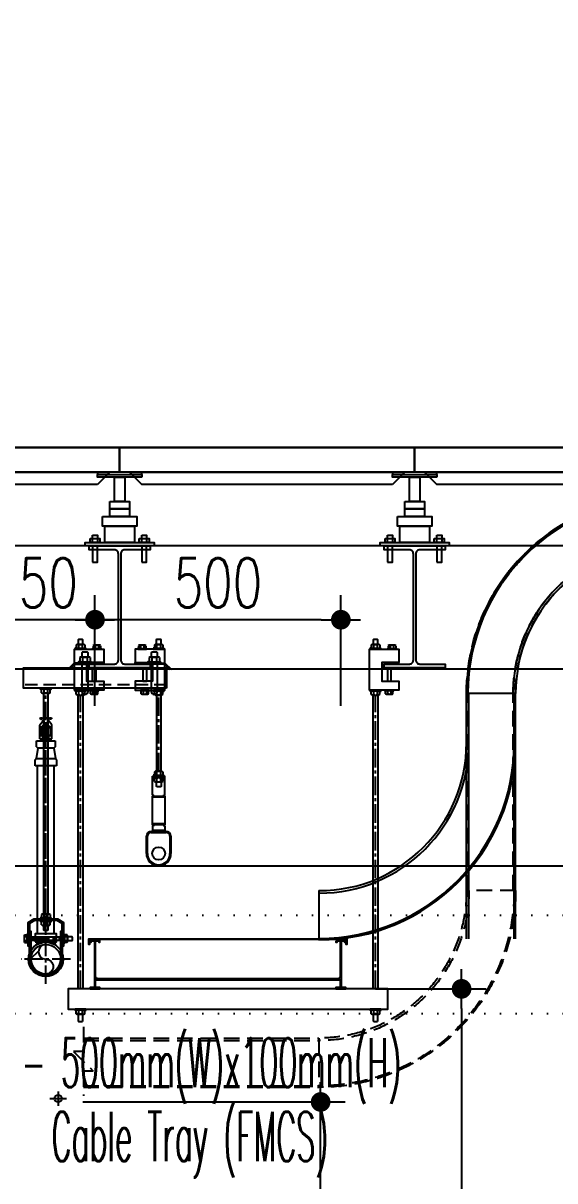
# Model space of a CAD drawing. Header units: millimetres. Extents: x -192235 to 515711, y 45168 to 947868.
# Drawn here: x 182604 to 183685, y 465210 to 467562 of the extents above; entities that cross this region are included whole.
import ezdxf
from ezdxf.enums import TextEntityAlignment as Align

# ---------------------------------------------------------------- set-up
doc = ezdxf.new("R2010")
doc.units = ezdxf.units.MM
doc.header["$LTSCALE"] = 1000
doc.header["$PDMODE"] = 1
for name, pattern in [('CENTER2', [1.125, 0.75, -0.125, 0.125, -0.125]), ('DOT2', [3.175, 0, -3.175]), ('HIDDEN', [0.375, 0.25, -0.125]), ('HIDDEN2', [4.7625, 3.175, -1.5875]), ('TPH12-SEC-@20-1$0$CENTERK5', [6.916, 6.667, -0.083, 0.083, -0.083])]:
    doc.linetypes.add(name, pattern=pattern)
for name, color, linetype in [('0-LEVEL LINE', 4, 'DOT2'), ('0-tool', 1, 'Continuous'), ('FS-EQ', 10, 'Continuous'), ('FS-LINE', 10, 'Continuous'), ('FS-Support-1', 2, 'Continuous'), ('HI-FOG', 7, 'Continuous'), ('Hook-up', 130, 'HIDDEN2'), ('LED-Light-L25', 7, 'Continuous'), ('LIGHTING', 2, 'Continuous'), ('LIGHTING-W', 7, 'Continuous'), ('M-DIM', 1, 'Continuous'), ('M-PIPE-E11-HV&LV&ELV', 22, 'Continuous'), ('M-TXT', 3, 'Continuous'), ('SM-SEC-Cm$0$SUPPORT', 2, 'Continuous'), ('SUPPORT', 2, 'Continuous'), ('TPH12-SEC-@20-1$0$H-SIN', 252, 'TPH12-SEC-@20-1$0$CENTERK5'), ('TPH12-SEC-@20-1$0$KABE1', 252, 'Continuous'), ('TPH12-SEC-@20-1$0$SIAGE1', 252, 'Continuous'), ('TPH12-SEC-@20-1$0$STEEL-NEDA', 252, 'Continuous'), ('TPH12-SEC-@20-1$0$STEEL3', 252, 'Continuous'), ('WY-J-D', 2, 'Continuous'), ('WY-J-U', 2, 'Continuous'), ('YCD-Xfa-Sec-24$0$Raised Floor', 1, 'Continuous')]:
    doc.layers.add(name, color=color, linetype=linetype)
doc.styles.add('aa-txt', font='simplex.shx', dxfattribs={"width": 0.7, "bigfont": 'chineset.shx'})
doc.styles.add('ROMAND', font='romand', dxfattribs={"height": 5})
doc.dimstyles.new('50-DIM', dxfattribs={"dimscale": 50, "dimtxt": 2, "dimasz": 0.8, "dimexe": 1, "dimexo": 1, "dimgap": 0.5, "dimtad": 1, "dimdec": 0, "dimdsep": 46, "dimtxsty": 'aa-txt', "dimblk": 'DOT', "dimcen": 5, "dimclrd": 256, "dimclre": 256, "dimclrt": 256, "dimadec": 0, "dimazin": 0, "dimtfac": 1, "dimtdec": 0, "dimtix": 1, "dimtmove": 2, "dimatfit": 3, "dimldrblk": 'DOT', "dimfxl": 1, "dimtolj": 1, "dimtzin": 0, "dimarcsym": 0})

# ---------------------------------------------------------------- blocks, each defined once
blk = doc.blocks.new('TPH12-SEC-@20-1')
at = {"layer": 'TPH12-SEC-@20-1$0$H-SIN'}
blk.add_line((83854.8, 466700), (201769.6, 466700), dxfattribs=at)
at = {"layer": 'TPH12-SEC-@20-1$0$KABE1'}
for points in [[(182200, 466700), (187000, 466700)], [(187000, 466500), (182200, 466500)]]:
    blk.add_lwpolyline(points, dxfattribs=at)
at = {"layer": 'TPH12-SEC-@20-1$0$SIAGE1'}
blk.add_line((187000, 466700), (182200, 466700), dxfattribs=at)
at = {"layer": 'TPH12-SEC-@20-1$0$STEEL-NEDA'}
for points in [[(182738, 466500), (182862, 466500), (182862, 466492), (182810.5, 466492, 0.414214), (182802.5, 466484), (182802.5, 466268, 0.414214), (182810.5, 466260), (182862, 466260), (182862, 466252), (182738, 466252), (182738, 466260), (182789.5, 466260, 0.414214), (182797.5, 466268), (182797.5, 466484, 0.414214), (182789.5, 466492), (182738, 466492)], [(183338, 466500), (183462, 466500), (183462, 466492), (183410.5, 466492, 0.414214), (183402.5, 466484), (183402.5, 466268, 0.414214), (183410.5, 466260), (183462, 466260), (183462, 466252), (183338, 466252), (183338, 466260), (183389.5, 466260, 0.414214), (183397.5, 466268), (183397.5, 466484, 0.414214), (183389.5, 466492), (183338, 466492)]]:
    blk.add_lwpolyline(points, format="xyb", close=True, dxfattribs=at)
at = {"layer": 'TPH12-SEC-@20-1$0$STEEL3'}
for p, q in [((175000, 466250), (189500, 466250)), ((175000, 465850), (189300, 465850))]:
    blk.add_line(p, q, dxfattribs=at)
blk = doc.blocks.new('Nut-M10')
for p, q in [((-10.9, 1.5), (-10.9, 0.5)), ((-8.7, 2.8), (-10.6, 2)), ((-10.4, 2), (10.4, 2)), ((-10.4, 0), (10.4, 0)), ((-8.7, 9.2), (-8.7, 2.8)), ((6.5, 10), (-6.5, 10)), ((-4.3, 9.2), (-4.3, 2.8)), ((4.3, 2.8), (4.3, 9.2)), ((8.7, 9.2), (8.7, 2.8)), ((8.7, 2.8), (10.6, 2)), ((10.9, 1.5), (10.9, 0.5))]:
    blk.add_line(p, q)
for centre, radius, start, end in [((-10.4, 1.5), 0.5, 90, 180), ((-10.4, 0.5), 0.5, 180, 270), ((-6.5, 6.7), 3.33, 49.441, 130.559), ((-6.5, 5.3), 3.33, 229.441, 310.559), ((0, -2.1), 12.1, 69.065, 110.935), ((0, 14.1), 12.1, 249.065, 290.935), ((6.5, 6.7), 3.33, 49.441, 130.559), ((6.5, 5.3), 3.33, 229.441, 310.559), ((10.4, 1.5), 0.5, 0, 90), ((10.4, 0.5), 0.5, 270, 0)]:
    blk.add_arc(centre, radius, start, end)
blk = doc.blocks.new('Nut-M8')
for p, q in [((-8.9, 1.2), (-8.9, 0.4)), ((-7.5, 2.2), (-8.7, 1.5)), ((-8.5, 1.6), (8.6, 1.6)), ((-8.5, 0), (8.6, 0)), ((-7.5, 7.3), (-7.5, 2.2)), ((5.6, 8), (-5.6, 8)), ((-3.8, 7.3), (-3.8, 2.2)), ((3.8, 2.2), (3.8, 7.3)), ((7.5, 7.3), (7.5, 2.2)), ((7.5, 2.2), (8.7, 1.5)), ((9, 1.2), (9, 0.4))]:
    blk.add_line(p, q)
for centre, radius, start, end in [((-8.5, 1.2), 0.4, 90, 180), ((-8.5, 0.4), 0.4, 180, 270), ((-5.6, 5), 3.03, 51.7868, 128.2132), ((-5.6, 4.6), 3.03, 231.7868, 308.2132), ((0, -3.2), 11.2, 70.3471, 109.6529), ((0, 12.8), 11.2, 250.3471, 289.6529), ((5.6, 5), 3.03, 51.7868, 128.2132), ((5.6, 4.6), 3.03, 231.7868, 308.2132), ((8.6, 1.2), 0.4, 0, 90), ((8.6, 0.4), 0.4, 270, 0)]:
    blk.add_arc(centre, radius, start, end)
blk = doc.blocks.new('HG-S-l')
blk.add_lwpolyline([(-1.63, 5), (-1.73, 4.9), (-1.73, 4), (-0.77, 4), (-0.77, 4.9), (-0.87, 5)], close=True)
blk.add_lwpolyline([(0.5, 0.3), (0, 0.3), (0, -3.5), (3.5, -3.5), (3.5, -5.3), (-2.5, -5.3), (-2.5, 3), (3.5, 3), (3.5, 0.3), (0.5, 0.3), (0.5, 0), (3.5, 0), (3.5, 0.3)])
at = {"xscale": 0.1, "yscale": 0.1, "zscale": 0.1}
for name, p in [('Nut-M10', (-1.25, 3)), ('Nut-M8', (2.1, 3))]:
    blk.add_blockref(name, p, dxfattribs=at)
at = {"xscale": 0.1, "yscale": 0.1, "zscale": 0.1, "rotation": 180}
for name, p in [('Nut-M10', (-1.25, -5.3)), ('Nut-M8', (1.55, -5.3))]:
    blk.add_blockref(name, p, dxfattribs=at)
blk = doc.blocks.new('SP-H-1')
at = {"layer": 'FS-EQ'}
for p, q in [((-1.21, 9.66), (-1.21, 9.57)), ((-1.21, 9.66), (-1.13, 9.66)), ((-1.21, 9.57), (-1.13, 9.57)), ((-1.13, 9.66), (-1.13, 9.57)), ((-1.13, 9.63), (-1.13, 9.57)), ((-0.99, 9.62), (-0.77, 9.61)), ((-0.99, 9.62), (-0.99, 9.53)), ((-0.99, 9.53), (-0.77, 9.52)), ((-0.83, 9.7), (0.83, 9.7)), ((-0.77, 9.61), (-0.77, 9.52)), ((-0.62, 9.61), (-0.35, 9.61)), ((-0.62, 9.61), (-0.62, 9.52)), ((-0.62, 9.52), (-0.35, 9.52)), ((-0.35, 9.61), (-0.35, 9.52)), ((-0.14, 9.6), (-0.13, 9.66)), ((-0.14, 9.61), (0.14, 9.61)), ((-0.14, 9.61), (-0.14, 9.52)), ((-0.14, 9.52), (0.14, 9.52)), ((0.14, 9.6), (0.13, 9.66)), ((0.14, 9.61), (0.14, 9.52)), ((0.35, 9.61), (0.35, 9.52)), ((0.62, 9.61), (0.35, 9.61)), ((0.62, 9.52), (0.35, 9.52)), ((0.62, 9.61), (0.62, 9.52)), ((0.99, 9.62), (0.77, 9.61)), ((0.77, 9.61), (0.77, 9.52)), ((0.99, 9.53), (0.77, 9.52)), ((0.99, 9.62), (0.99, 9.53)), ((1.13, 9.66), (1.13, 9.57)), ((1.22, 9.66), (1.13, 9.66)), ((1.13, 9.63), (1.13, 9.57)), ((1.22, 9.57), (1.13, 9.57)), ((1.22, 9.66), (1.22, 9.57)), ((1.22, 9.6), (1.22, 9.57)), ((-1.25, 5.5), (-1.25, 8.29)), ((-1.24, 8.35), (-0.45, 9.3)), ((-1.02, 6.2), (-1.24, 8.25)), ((-0.9, 8.07), (-0.9, 6.2)), ((-0.3, 8.55), (-0.79, 7.9)), ((-0.32, 8.6), (0.32, 8.6)), ((-0.3, 8.55), (0.3, 8.55)), ((-0.25, 8.16), (-0.25, 6.4)), ((0.25, 8.16), (0.25, 6.4)), ((0.3, 8.55), (0.79, 7.9)), ((1.24, 8.35), (0.45, 9.3)), ((0.9, 8.1), (0.9, 6.2)), ((1.03, 6.2), (1.24, 8.25)), ((1.25, 5.5), (1.25, 8.29)), ((-1.9, 5.1), (1.9, 5.1)), ((-1.25, 5.5), (1.25, 5.5)), ((-1.02, 6.2), (1.03, 6.2)), ((-0.6, 5.5), (-0.6, 6.4)), ((-0.6, 6.4), (0.6, 6.4)), ((0.6, 5.5), (0.6, 6.4))]:
    blk.add_line(p, q, dxfattribs=at)
for centre, radius, start, end in [((-0.93, 8.75), 0.955, 84.0829, 107.6622), ((-0.92, 9.1), 0.592, 87.634, 110.8646), ((-0.74, 9.01), 0.681, 107.7143, 125.0736), ((-0.75, 9.26), 0.433, 91.8537, 123.1257), ((-0.83, 9.35), 0.347, 78.6251, 99.8563), ((-0.49, 9.38), 0.315, 104.4487, 153.9759), ((-0.6, 9.46), 0.226, 88.1263, 139.7268), ((-0.46, 9.49), 0.204, 100.0382, 141.9173), ((-0.56, 8.91), 0.784, 84.9677, 92.2638), ((2.27, 9.44), 2.72, 178.7323, 199.1653), ((-0.26, 9.6), 0.0861, 105.0543, 169.5675), ((-0.09, 9.48), 0.262, 131.7568, 170.5499), ((-0.23, 9.53), 0.161, 53.7998, 110.9693), ((-0.21, 9.56), 0.123, 53.4161, 115.819), ((0.23, 9.53), 0.161, 69.0307, 126.2002), ((0.21, 9.56), 0.123, 64.181, 126.5839), ((0.09, 9.48), 0.262, 9.4501, 48.2432), ((0.26, 9.6), 0.0861, 10.4325, 74.9457), ((-2.27, 9.44), 2.72, 340.8347, 1.2677), ((0.56, 8.91), 0.784, 87.7362, 95.0323), ((0.46, 9.49), 0.204, 38.0827, 79.9618), ((0.49, 9.38), 0.315, 26.0241, 75.5513), ((0.6, 9.46), 0.226, 40.2732, 91.8737), ((0.83, 9.35), 0.347, 80.1437, 101.3749), ((0.75, 9.26), 0.433, 56.8743, 88.1463), ((0.93, 8.75), 0.955, 72.3378, 95.9171), ((0.92, 9.1), 0.592, 69.1354, 92.366), ((0.74, 9.01), 0.681, 54.9264, 72.2857), ((-1.11, 8.29), 0.139, 157.0298, 197.1193), ((-0.51, 7.64), 0.388, 136.5249, 182.9908), ((0, 8.12), 0.254, 10.4828, 169.5172), ((-0.03, 8.43), 0.184, 139.0501, 221.9684), ((0.03, 8.43), 0.184, 318.6569, 40.9499), ((0.51, 7.64), 0.388, 357.0092, 43.4751), ((1.11, 8.29), 0.139, 342.8807, 22.9702), ((-1.24, 5.27), 0.303, 326.9119, 50.7686), ((1.33, 5.25), 0.371, 138.0713, 204.2482)]:
    blk.add_arc(centre, radius, start, end, dxfattribs=at)
at = {"layer": 'FS-LINE'}
for p, q in [((-1.9, 3.85), (-1.9, 5.1)), ((-1.9, 5.1), (1.9, 5.1)), ((1.9, 5.1), (1.9, 3.85)), ((-1.65, 3.6), (-1.95, 1.5)), ((-1.9, 3.85), (-1.65, 3.6)), ((1.9, 3.85), (1.65, 3.6)), ((1.65, 3.6), (1.95, 1.5)), ((-2.2, 1.25), (-1.95, 1.5)), ((-2.2, 0), (-2.2, 1.25)), ((2.2, 0), (-2.2, 0)), ((2.2, 1.25), (1.95, 1.5)), ((2.2, 1.25), (2.2, 0))]:
    blk.add_line(p, q, dxfattribs=at)
for points in [[(1.65, 3.6), (-1.65, 3.6)], [(-1.95, 1.5), (1.95, 1.5)]]:
    blk.add_lwpolyline(points, dxfattribs=at)
at = {"layer": 'FS-EQ', "style": 'ROMAND'}
blk.add_text('V27', height=0.35, rotation=180, dxfattribs=at).set_placement((0.01, 5.84), align=Align.MIDDLE)
blk = doc.blocks.new('Nut-M12')
for p, q in [((-13, 1.8), (-13, 0.6)), ((-10.4, 3.3), (-12.6, 2.3)), ((-12.4, 2.4), (12.4, 2.4)), ((-12.4, 0), (12.4, 0)), ((-10.4, 11), (-10.4, 3.3)), ((7.8, 12), (-7.8, 12)), ((-5.2, 11), (-5.2, 3.3)), ((5.2, 3.3), (5.2, 11)), ((10.4, 11), (10.4, 3.3)), ((10.4, 3.3), (12.6, 2.3)), ((13, 1.8), (13, 0.6))]:
    blk.add_line(p, q)
for centre, radius, start, end in [((-12.4, 1.8), 0.6, 90, 180), ((-12.4, 0.6), 0.6, 180, 270), ((-7.8, 8), 4.03, 49.8296, 130.1704), ((-7.8, 6.4), 4.03, 229.8296, 310.1704), ((0, -2.7), 14.7, 69.2784, 110.7216), ((0, 17.1), 14.7, 249.2784, 290.7216), ((7.8, 8), 4.03, 49.8296, 130.1704), ((7.8, 6.4), 4.03, 229.8296, 310.1704), ((12.4, 1.8), 0.6, 0, 90), ((12.4, 0.6), 0.6, 270, 0)]:
    blk.add_arc(centre, radius, start, end)
blk = doc.blocks.new('FS-L25-L-150')
at = {"layer": 'FS-LINE'}
h = blk.add_hatch(dxfattribs=at)
h.set_pattern_fill('ANSI31', color=1, scale=15, style=0)
h.set_pattern_definition([(45, (139678.326, 401638.76), (-33.67596, 33.67596), [])])
edge = h.paths.add_edge_path()
edge.add_arc((175450, 465660.2), 30.2, 90, 270)
edge.add_arc((175450, 465645.1), 15.1, 270, 450)
edge.add_arc((175450, 465675.2), 15.1, 90, 270, ccw=False)
at = {"layer": 'FS-LINE', "color": 1, "linetype": 'CENTER2', "ltscale": 0.05}
for p, q in [((175450, 465710.3), (175450, 466150)), ((175450, 465610), (175450, 465710.3)), ((175500.2, 465660.2), (175399.8, 465660.2))]:
    blk.add_line(p, q, dxfattribs=at)
at = {"layer": 'FS-LINE'}
for p, q in [((175433.3, 465711.5), (175433.3, 466053)), ((175466.7, 465711.5), (175466.7, 466053)), ((175433.3, 465695.5), (175430.3, 465689)), ((175466.7, 465695.5), (175469.7, 465689))]:
    blk.add_line(p, q, dxfattribs=at)
blk.add_lwpolyline([(175450, 465690.3, 1), (175450, 465660.2, -1), (175450, 465630, -1)], format="xyb", close=True, dxfattribs=at)
blk.add_lwpolyline([(175428.5, 465695.5), (175471.5, 465695.5), (175471.5, 465711.5), (175428.5, 465711.5)], close=True, dxfattribs=at)
for radius in [35, 30.2]:
    blk.add_circle((175450, 465660.2), radius, dxfattribs=at)
at = {"layer": 'FS-Support-1', "linetype": 'HIDDEN', "ltscale": 0.1}
blk.add_line((175695.5, 466217.7), (175404.5, 466217.7), dxfattribs=at)
at = {"layer": 'FS-Support-1', "linetype": 'CENTER2', "ltscale": 0.05}
blk.add_line((175450, 465752), (175450, 466200.7), dxfattribs=at)
at = {"layer": 'FS-Support-1'}
for points in [[(175500.8, 466252.2), (175508.5, 466260), (175568.5, 466260), (175568.5, 466262), (175507.7, 466262), (175499.4, 466253.7), (175500.8, 466252.2)], [(175703.5, 466248), (175691.5, 466260), (175631.5, 466260), (175631.5, 466262), (175692.3, 466262), (175704.9, 466249.4), (175703.5, 466248)]]:
    blk.add_lwpolyline(points, dxfattribs=at)
for points in [[(175535.8, 466204.3), (175535.8, 466260), (175523.1, 466260), (175523.1, 466204.3, 1)], [(175676.8, 466204.3), (175676.8, 466260), (175664.1, 466260), (175664.1, 466204.3, 1)]]:
    blk.add_lwpolyline(points, format="xyb", close=True, dxfattribs=at)
at = {"layer": 'FS-Support-1', "ltscale": 0.1}
blk.add_lwpolyline([(175695.5, 466210.7), (175404.5, 466210.7), (175404.5, 466252), (175695.5, 466252)], close=True, dxfattribs=at)
at = {"layer": 'FS-Support-1'}
blk.add_lwpolyline([(175445.2, 465752), (175454.8, 465752), (175454.8, 466200.7), (175445.2, 466200.7)], close=True, dxfattribs=at)
at = {"layer": 'SUPPORT', "linetype": 'CENTER2', "ltscale": 0.05}
blk.add_line((175419.8, 465702), (175480.2, 465702), dxfattribs=at)
at = {"layer": 'SUPPORT'}
for points in [[(175524.1, 466284), (175523.1, 466283), (175523.1, 466274), (175535.8, 466274), (175535.8, 466283), (175534.8, 466284)], [(175665.1, 466284), (175664.1, 466283), (175664.1, 466274), (175676.8, 466274), (175676.8, 466283), (175675.8, 466284)], [(175472.8, 465739), (175427.2, 465739), (175416.8, 465733), (175416.8, 465687), (175413.8, 465687), (175413.8, 465734.7), (175426.4, 465742), (175473.6, 465742), (175486.2, 465734.7), (175486.2, 465687), (175483.2, 465687), (175483.2, 465733)], [(175453.8, 465719), (175454.8, 465720), (175454.8, 465729), (175445.2, 465729), (175445.2, 465720), (175446.2, 465719)], [(175419.8, 465698.1), (175419.8, 465706), (175480.2, 465706), (175480.2, 465698.1)], [(175504.2, 465705), (175503.2, 465706), (175494.2, 465706), (175494.2, 465698.1), (175503.2, 465698.1), (175504.2, 465699.1)]]:
    blk.add_lwpolyline(points, close=True, dxfattribs=at)
blk.add_lwpolyline([(175483.2, 465660.2, -1), (175416.8, 465660.2), (175416.8, 465717), (175419.8, 465717), (175419.8, 465660.2, 1), (175480.2, 465660.2), (175480.2, 465717), (175483.2, 465717)], format="xyb", close=True, dxfattribs=at)
at = {"layer": 'FS-LINE', "xscale": 10, "yscale": 10, "zscale": 10}
blk.add_blockref('SP-H-1', (175450, 466053), dxfattribs=at)
at = {"layer": 'SUPPORT'}
for name, p in [('Nut-M12', (175529.5, 466262)), ('Nut-M12', (175670.5, 466262)), ('Nut-M10', (175450, 465742))]:
    blk.add_blockref(name, p, dxfattribs=at)
for name, p, rotation in [('Nut-M10', (175450, 466210.7), 180), ('Nut-M10', (175450, 465739), 180), ('Nut-M8', (175413.8, 465702), 90), ('Nut-M8', (175486.2, 465702), 270)]:
    blk.add_blockref(name, p, dxfattribs=dict(at, rotation=rotation))
blk = doc.blocks.new('SP-L25-25')
at = {"layer": 'FS-LINE'}
blk.add_blockref('FS-L25-L-150', (7200, 0), dxfattribs=at)
blk = doc.blocks.new('YCD-Xfa-Sec-24')
at = {"layer": 'YCD-Xfa-Sec-24$0$Raised Floor'}
for points in [[(526600, 396700), (526000, 396700), (526000, 396650), (526600, 396650)], [(527200, 396700), (526600, 396700), (526600, 396650), (527200, 396650)], [(527800, 396700), (527200, 396700), (527200, 396650), (527800, 396650)], [(526045, 396625), (526555, 396625), (526580, 396650), (526020, 396650)], [(526555, 396650), (526645, 396650), (526645, 396645), (526555, 396645)], [(526555, 396640), (526645, 396640), (526645, 396645), (526555, 396645)], [(526610.5, 396640), (526589.5, 396640), (526589.5, 396590), (526610.5, 396590)], [(526645, 396625), (527155, 396625), (527180, 396650), (526620, 396650)], [(527155, 396650), (527245, 396650), (527245, 396645), (527155, 396645)], [(527155, 396640), (527245, 396640), (527245, 396645), (527155, 396645)], [(527210.5, 396640), (527189.5, 396640), (527189.5, 396590), (527210.5, 396590)], [(527245, 396625), (527755, 396625), (527780, 396650), (527220, 396650)], [(526620, 396590), (526580, 396590), (526580, 396575), (526620, 396575)], [(527220, 396590), (527180, 396590), (527180, 396575), (527220, 396575)], [(526635, 396560), (526565, 396560), (526565, 396540), (526635, 396540)], [(526620, 396575), (526580, 396575), (526580, 396560), (526620, 396560)], [(527235, 396560), (527165, 396560), (527165, 396540), (527235, 396540)], [(527220, 396575), (527180, 396575), (527180, 396560), (527220, 396560)], [(526630, 396540), (526570, 396540), (526570, 396507), (526630, 396507)], [(527230, 396540), (527170, 396540), (527170, 396507), (527230, 396507)], [(526560, 396515), (526540, 396515), (526540, 396507), (526560, 396507)], [(526555, 396522), (526545, 396522), (526545, 396507), (526555, 396507)], [(526660, 396515), (526640, 396515), (526640, 396507), (526660, 396507)], [(526655, 396522), (526645, 396522), (526645, 396507), (526655, 396507)], [(527160, 396515), (527140, 396515), (527140, 396507), (527160, 396507)], [(527155, 396522), (527145, 396522), (527145, 396507), (527155, 396507)], [(527260, 396515), (527240, 396515), (527240, 396507), (527260, 396507)], [(527255, 396522), (527245, 396522), (527245, 396507), (527255, 396507)], [(526530, 396500), (526670, 396500), (526670, 396507), (526530, 396507)], [(526555, 396467), (526545, 396467), (526545, 396500), (526555, 396500)], [(526655, 396467), (526645, 396467), (526645, 396500), (526655, 396500)], [(527130, 396500), (527270, 396500), (527270, 396507), (527130, 396507)], [(527155, 396467), (527145, 396467), (527145, 396500), (527155, 396500)], [(527255, 396467), (527245, 396467), (527245, 396500), (527255, 396500)]]:
    blk.add_lwpolyline(points, close=True, dxfattribs=at)
blk = doc.blocks.new('HG-S-r')
blk.add_lwpolyline([(0.87, 5), (0.77, 4.9), (0.77, 4), (1.73, 4), (1.73, 4.9), (1.63, 5)], close=True)
blk.add_lwpolyline([(-0.5, 0.3), (0, 0.3), (0, -3.5), (-3.5, -3.5), (-3.5, -5.3), (2.5, -5.3), (2.5, 3), (-3.5, 3), (-3.5, 0.3), (-0.5, 0.3), (-0.5, 0), (-3.5, 0), (-3.5, 0.3)])
at = {"xscale": 0.1, "yscale": 0.1, "zscale": 0.1}
for name, p in [('Nut-M8', (-2.1, 3)), ('Nut-M10', (1.25, 3))]:
    blk.add_blockref(name, p, dxfattribs=at)
at = {"xscale": 0.1, "yscale": 0.1, "zscale": 0.1, "rotation": 180}
for name, p in [('Nut-M8', (-1.55, -5.3)), ('Nut-M10', (1.25, -5.3))]:
    blk.add_blockref(name, p, dxfattribs=at)
blk = doc.blocks.new('WY-J-U')
at = {"layer": 'WY-J-U'}
for p, q in [((-12.5, 42), (12.5, 42)), ((-12.5, 4.5), (-12.5, 42)), ((-12.5, 40.5), (12.5, 40.5)), ((12.5, 4.5), (12.5, 42)), ((-12.5, 4.5), (-10.5, 4.5)), ((-12.5, 1.5), (12.5, 1.5)), ((-12.5, 0), (-12.5, 1.5)), ((-12.5, 0), (12.5, 0)), ((-10.5, 1.5), (-10.5, 4.5)), ((10.5, 1.5), (10.5, 4.5)), ((10.5, 4.5), (12.5, 4.5)), ((12.5, 0), (12.5, 1.5))]:
    blk.add_line(p, q, dxfattribs=at)
blk = doc.blocks.new('LED-38W-W')
blk.add_circle((0, -45), 13)
at = {"layer": 'LIGHTING-W'}
for p, q in [((-15, 0), (15, 0)), ((-25, -45), (-25, -10)), ((-23, -45), (-23, -10)), ((-15, -2), (15, -2)), ((23, -10), (23, -45)), ((25, -10), (25, -45))]:
    blk.add_line(p, q, dxfattribs=at)
for centre, radius, start, end in [((-15, -10), 10, 90, 180), ((15, -10), 10, 0, 90), ((-15, -10), 8, 90, 180), ((15, -10), 8, 0, 90), ((0, -45), 25, 180, 0), ((0, -45), 23, 180, 0)]:
    blk.add_arc(centre, radius, start, end, dxfattribs=at)
blk = doc.blocks.new('Wireway-27x60')
at = {"layer": 'LIGHTING'}
for p, q in [((-13.5, 57.5), (-13.5, -2.5)), ((-10.5, 57.5), (-13.5, 57.5)), ((-13.5, 55), (13.5, 55)), ((-10.5, 56.5), (-12.5, 56.5)), ((-12.5, 56.5), (-12.5, 55)), ((-10.5, 57.5), (-10.5, 56.5)), ((13.5, 57.5), (10.5, 57.5)), ((10.5, 56.5), (10.5, 57.5)), ((12.5, 56.5), (10.5, 56.5)), ((12.5, 55), (12.5, 56.5)), ((13.5, -2.5), (13.5, 57.5)), ((-13.5, 0), (13.5, 0)), ((-12.5, 0), (-12.5, -1.5)), ((12.5, -1.5), (12.5, 0)), ((-13.5, -2.5), (-10.5, -2.5)), ((-12.5, -1.5), (-10.5, -1.5)), ((-10.5, -1.5), (-10.5, -2.5)), ((10.5, -1.5), (12.5, -1.5)), ((10.5, -2.5), (10.5, -1.5)), ((10.5, -2.5), (13.5, -2.5))]:
    blk.add_line(p, q, dxfattribs=at)
blk = doc.blocks.new('WY-J-D')
at = {"layer": 'WY-J-D'}
for p, q in [((12.5, 0), (-12.5, 0)), ((-12.5, 0), (-12.5, -1.5)), ((12.5, -1.5), (-12.5, -1.5)), ((-12.5, -4.5), (-12.5, -15)), ((-10.5, -4.5), (-12.5, -4.5)), ((12.5, -13.5), (-12.5, -13.5)), ((12.5, -15), (-12.5, -15)), ((-10.5, -1.5), (-10.5, -4.5)), ((10.5, -1.5), (10.5, -4.5)), ((12.5, -4.5), (10.5, -4.5)), ((12.5, 0), (12.5, -1.5)), ((12.5, -4.5), (12.5, -15))]:
    blk.add_line(p, q, dxfattribs=at)
blk = doc.blocks.new('LED-Light-L25')
at = {"layer": 'SM-SEC-Cm$0$SUPPORT'}
blk.add_lwpolyline([(139074.7375, 466042), (139084.2625, 466042), (139084.2625, 466197), (139074.7375, 466197)], close=True, dxfattribs=at)
at = {"layer": 'SUPPORT', "linetype": 'CENTER2', "ltscale": 0.05}
blk.add_line((139079.5, 466042), (139079.5, 466197), dxfattribs=at)
at = {"layer": 'SUPPORT'}
for points in [[(139048.53025, 466252), (139047.53025, 466251), (139047.53025, 466225), (139055.46975, 466225), (139055.46975, 466251), (139054.46975, 466252)], [(139075.7375, 466010.5), (139074.7375, 466011.5), (139074.7375, 466020.5), (139084.2625, 466020.5), (139084.2625, 466011.5), (139083.2625, 466010.5)]]:
    blk.add_lwpolyline(points, close=True, dxfattribs=at)
for name, p in [('WY-J-U', (139079.5, 465990)), ('Wireway-27x60', (139079.5, 465935)), ('WY-J-D', (139079.5, 465935)), ('LED-38W-W', (139079.5, 465920))]:
    blk.add_blockref(name, p)
at = {"layer": 'SUPPORT', "xscale": 10, "yscale": 10, "zscale": 10}
blk.add_blockref('HG-S-r', (139067, 466260), dxfattribs=at)
at = {"layer": 'SUPPORT'}
blk.add_blockref('Nut-M10', (139079.5, 466032), dxfattribs=at)
at = {"layer": 'SUPPORT', "rotation": 180}
blk.add_blockref('Nut-M10', (139079.5, 466030.5), dxfattribs=at)
blk = doc.blocks.new('Lighting-L25-25')
at = {"layer": 'LED-Light-L25'}
blk.add_blockref('LED-Light-L25', (43800, 0), dxfattribs=at)
blk = doc.blocks.new('DOT')
at = {"color": 0}
blk.add_line((-1, 0), (1, 0), dxfattribs=at)
at = {"color": 3, "const_width": 0.5}
blk.add_lwpolyline([(-0.25, 0, 1), (0.25, 0, 1)], format="xyb", close=True, dxfattribs=at)
blk = doc.blocks.new('*D349')
at = {"layer": 'DEFPOINTS', "color": 0, "transparency": 16777216}
for p in [(182500, 466350), (182500, 466125), (182750, 466125)]:
    blk.add_point(p, dxfattribs=at)
at = {"layer": 'M-DIM', "lineweight": -2, "transparency": 16777216}
for p, q in [((182500, 466175), (182500, 466400)), ((182750, 466175), (182750, 466400)), ((182710, 466350), (182540, 466350))]:
    blk.add_line(p, q, dxfattribs=at)
at = {"layer": 'M-DIM', "lineweight": -2, "transparency": 16777216, "xscale": 40, "yscale": 40, "zscale": 40, "rotation": 180}
blk.add_blockref('DOT', (182500, 466350), dxfattribs=at)
at = {"layer": 'M-DIM', "lineweight": -2, "transparency": 16777216, "xscale": 40, "yscale": 40, "zscale": 40}
blk.add_blockref('DOT', (182750, 466350), dxfattribs=at)
at = {"layer": 'M-DIM', "transparency": 16777216, "insert": (182625, 466425), "char_height": 100, "attachment_point": 5, "style": 'aa-txt'}
blk.add_mtext('\\A1;250', dxfattribs=at)
blk = doc.blocks.new('_Dot')
at = {"color": 0, "linetype": 'ByBlock', "lineweight": -2}
blk.add_line((-0.5, 0), (-1, 0), dxfattribs=at)
at = {"color": 0, "linetype": 'ByBlock', "const_width": 0.5}
blk.add_lwpolyline([(-0.25, 0, 1), (0.25, 0, 1)], format="xyb", close=True, dxfattribs=at)
blk = doc.blocks.new('*D350')
at = {"layer": 'DEFPOINTS', "color": 0, "transparency": 16777216}
for p in [(182750, 466350), (182750, 466125), (183250, 466125)]:
    blk.add_point(p, dxfattribs=at)
at = {"layer": 'M-DIM', "lineweight": -2, "transparency": 16777216}
for p, q in [((182750, 466175), (182750, 466400)), ((183250, 466175), (183250, 466400)), ((183210, 466350), (182790, 466350))]:
    blk.add_line(p, q, dxfattribs=at)
at = {"layer": 'M-DIM', "lineweight": -2, "transparency": 16777216, "xscale": 40, "yscale": 40, "zscale": 40, "rotation": 180}
blk.add_blockref('DOT', (182750, 466350), dxfattribs=at)
at = {"layer": 'M-DIM', "lineweight": -2, "transparency": 16777216, "xscale": 40, "yscale": 40, "zscale": 40}
blk.add_blockref('DOT', (183250, 466350), dxfattribs=at)
at = {"layer": 'M-DIM', "transparency": 16777216, "insert": (183000, 466425), "char_height": 100, "attachment_point": 5, "style": 'aa-txt'}
blk.add_mtext('\\A1;500', dxfattribs=at)
blk = doc.blocks.new('*D351')
at = {"layer": 'DEFPOINTS', "color": 0, "transparency": 16777216}
for p in [(183270.5, 465600), (183270.5, 463950), (183495.5, 463950)]:
    blk.add_point(p, dxfattribs=at)
at = {"layer": 'M-DIM', "lineweight": -2, "transparency": 16777216}
for p, q in [((183320.5, 465600), (183545.5, 465600)), ((183495.5, 465560), (183495.5, 463990)), ((183320.5, 463950), (183545.5, 463950))]:
    blk.add_line(p, q, dxfattribs=at)
at = {"layer": 'M-DIM', "lineweight": -2, "transparency": 16777216, "xscale": 40, "yscale": 40, "zscale": 40}
for p, rotation in [((183495.5, 465600), 90), ((183495.5, 463950), 270)]:
    blk.add_blockref('DOT', p, dxfattribs=dict(at, rotation=rotation))
at = {"layer": 'M-DIM', "transparency": 16777216, "insert": (183420.5, 464775), "char_height": 100, "attachment_point": 5, "rotation": 90, "style": 'aa-txt'}
blk.add_mtext('\\A1;1650', dxfattribs=at)
blk = doc.blocks.new('A$Cb696fa96')
at = {"layer": 'Hook-up', "ltscale": 0.01}
for p, q in [((300, 817), (400, 817)), ((300, 417), (300, 817)), ((300, 817), (400, 817)), ((305, 417), (305, 817)), ((397, 417), (397, 817)), ((400, 417), (400, 817)), ((300, 417), (400, 417)), ((300, 417), (400, 417)), ((700, 117), (700, 17)), ((1179.1, 117), (700, 117)), ((700, 117), (700, 17)), ((1179.1, 112), (700, 112)), ((1179.1, 20), (700, 20)), ((1179.1, 17), (700, 17))]:
    blk.add_line(p, q, dxfattribs=at)
blk.add_lwpolyline([(1179.1, 140), (1179.1, 90), (1199.1, 90), (1159.1, 50), (1179.1, 50), (1179.1, 0)], dxfattribs=at)
for centre, radius, start, end in [((0, 817), 400, 0, 90), ((0, 817), 397, 0, 90), ((0, 817), 305, 0, 90), ((0, 817), 300, 0, 90), ((700, 417), 400, 180, 270), ((700, 417), 397, 180, 270), ((700, 417), 305, 180, 270), ((700, 417), 300, 180, 270)]:
    blk.add_arc(centre, radius, start, end, dxfattribs=at)
blk = doc.blocks.new('A$C4bc9d401')
at = {"layer": 'M-PIPE-E11-HV&LV&ELV', "ltscale": 0.01}
for p, q in [((400, 898.6), (1217, 898.6)), ((400, 798.6), (400, 898.6)), ((400, 895.6), (1217, 895.6)), ((400, 803.6), (1217, 803.6)), ((400, 798.6), (1217, 798.6)), ((0, 0), (0, 498.6)), ((5, 0), (5, 498.6)), ((97, 0), (97, 498.6)), ((100, 0), (100, 498.6))]:
    blk.add_line(p, q, dxfattribs=at)
at = {"layer": 'M-PIPE-E11-HV&LV&ELV'}
blk.add_line((100, 498.6), (0, 498.6), dxfattribs=at)
at = {"layer": 'M-PIPE-E11-HV&LV&ELV', "ltscale": 0.01}
blk.add_lwpolyline([(1217, 780.6), (1217, 830.6), (1197, 830.6), (1237, 870.6), (1217, 870.6), (1217, 920.6)], dxfattribs=at)
for radius in [400, 397, 305, 300]:
    blk.add_arc((400, 498.6), radius, 90, 180, dxfattribs=at)
blk = doc.blocks.new('*D401')
at = {"layer": 'DEFPOINTS', "color": 0, "transparency": 16777216}
for p in [(182675, 465370.2), (183208.9, 465370.2), (182900.4, 463950)]:
    blk.add_point(p, dxfattribs=at)
at = {"layer": 'M-DIM', "lineweight": -2, "transparency": 16777216}
for p, q in [((182725, 465370.2), (183258.9, 465370.2)), ((183208.9, 463990), (183208.9, 465330.2)), ((182950.4, 463950), (183258.9, 463950))]:
    blk.add_line(p, q, dxfattribs=at)
at = {"layer": 'M-DIM', "lineweight": -2, "transparency": 16777216, "xscale": 40, "yscale": 40, "zscale": 40}
for p, rotation in [((183208.9, 465370.2), 90), ((183208.9, 463950), 270)]:
    blk.add_blockref('DOT', p, dxfattribs=dict(at, rotation=rotation))
at = {"layer": 'M-DIM', "transparency": 16777216, "insert": (183133.9, 464660.1), "char_height": 100, "attachment_point": 5, "rotation": 90, "style": 'aa-txt'}
blk.add_mtext('\\A1;1420', dxfattribs=at)

msp = doc.modelspace()

# ---------------------------------------------------------------- block references
msp.add_blockref('TPH12-SEC-@20-1', (0, 0))

# ---------------------------------------------------------------- next in the draw order: linework, layer by layer
at = {"layer": '0-LEVEL LINE', "ltscale": 0.01}
for p, q in [((100000, 465850), (190000, 465850)), ((100000, 465750), (190000, 465750)), ((100000, 465550), (190000, 465550))]:
    msp.add_line(p, q, dxfattribs=at)
at = {"layer": '0-tool'}
msp.add_lwpolyline([(182357.04255, 469500), (185475, 469500), (185475, 466700), (182357.04255, 466700)], close=True, dxfattribs=at)
at = {"layer": 'HI-FOG'}
for p, q in [((182675, 465391.17609), (182675, 465362.43056)), ((182658.0364, 465377.43056), (182691.9636, 465377.43056))]:
    msp.add_line(p, q, dxfattribs=at)
msp.add_circle((182675, 465377.43056), 7.5, dxfattribs=at)
at = {"layer": 'M-PIPE-E11-HV&LV&ELV', "ltscale": 0.01}
msp.add_line((183205.47025, 465799.5545), (183205.47025, 465699.5545), dxfattribs=at)
at = {"layer": 'M-PIPE-E11-HV&LV&ELV'}
msp.add_lwpolyline([(182739, 465700), (182739, 465690), (182737.6, 465690), (182737.6, 465701.4), (183262.4, 465701.4), (183262.4, 465690), (183261, 465690), (183261, 465700)], close=True, dxfattribs=at)
msp.add_lwpolyline([(182751.2, 465618.4), (183248.8, 465618.4), (183248.8, 465603), (183240, 465603), (183240, 465600), (183260, 465600), (183260, 465603), (183251.2, 465603), (183251.2, 465697.6), (183256.6, 465697.6, -0.4142135624), (183257.6, 465696.6), (183257.6, 465695), (183260, 465695), (183260, 465696.6, 0.4142135624), (183256.6, 465700), (183243.4, 465700, 0.4142135624), (183240, 465696.6), (183240, 465695), (183242.4, 465695), (183242.4, 465696.6, -0.4142135624), (183243.4, 465697.6), (183248.8, 465697.6), (183248.8, 465625.4, -0.4142135624), (183243.8, 465620.4), (182756.2, 465620.4, -0.4142135624), (182751.2, 465625.4), (182751.2, 465697.6), (182756.6, 465697.6, -0.4142135624), (182757.6, 465696.6), (182757.6, 465695), (182760, 465695), (182760, 465696.6, 0.4142135624), (182756.6, 465700), (182743.4, 465700, 0.4142135624), (182740, 465696.6), (182740, 465695), (182742.4, 465695), (182742.4, 465696.6, -0.4142135624), (182743.4, 465697.6), (182748.8, 465697.6), (182748.8, 465603), (182740, 465603), (182740, 465600), (182760, 465600), (182760, 465603), (182751.2, 465603)], format="xyb", close=True, dxfattribs=at)
at = {"layer": 'M-PIPE-E11-HV&LV&ELV', "ltscale": 0.01}
for radius in [300, 400, 397, 305]:
    msp.add_arc((183205.47025, 466099.5545), radius, 270, 0, dxfattribs=at)
at = {"layer": 'SM-SEC-Cm$0$SUPPORT'}
for points in [[(182725.2625, 465600), (182715.7375, 465600), (182715.7375, 466197), (182725.2625, 466197)], [(183325.2625, 465600), (183315.7375, 465600), (183315.7375, 466197), (183325.2625, 466197)]]:
    msp.add_lwpolyline(points, close=True, dxfattribs=at)
at = {"layer": 'SUPPORT', "linetype": 'CENTER2', "ltscale": 0.05}
for p, q in [((182720.5, 465600), (182720.5, 466197)), ((183320.5, 465600), (183320.5, 466197))]:
    msp.add_line(p, q, dxfattribs=at)
at = {"layer": 'SUPPORT'}
for points in [[(182745.53025, 466252), (182744.53025, 466251), (182744.53025, 466225), (182752.46975, 466225), (182752.46975, 466251), (182751.46975, 466252)], [(183345.53025, 466252), (183344.53025, 466251), (183344.53025, 466225), (183352.46975, 466225), (183352.46975, 466251), (183351.46975, 466252)], [(183345.5, 465600), (182695.5, 465600), (182695.5, 465558.725), (183345.5, 465558.725)], [(182724.2625, 465533.725), (182725.2625, 465534.725), (182725.2625, 465548.725), (182715.7375, 465548.725), (182715.7375, 465534.725), (182716.7375, 465533.725)], [(183324.2625, 465533.725), (183325.2625, 465534.725), (183325.2625, 465548.725), (183315.7375, 465548.725), (183315.7375, 465534.725), (183316.7375, 465533.725)]]:
    msp.add_lwpolyline(points, close=True, dxfattribs=at)

# ---------------------------------------------------------------- next in the draw order: block references
at = {"xscale": -1}
for name, p in [('YCD-Xfa-Sec-24', (710000, 70000)), ('A$Cb696fa96', (183905.47025, 465383))]:
    msp.add_blockref(name, p, dxfattribs=at)
msp.add_blockref('A$C4bc9d401', (183505.47025, 465701.4))
at = {"layer": 'FS-LINE'}
msp.add_blockref('SP-L25-25', (0, 0), dxfattribs=at)
at = {"layer": 'LED-Light-L25'}
msp.add_blockref('Lighting-L25-25', (0, 0), dxfattribs=at)
at = {"layer": 'SUPPORT', "xscale": 10, "yscale": 10, "zscale": 10}
for p in [(182733, 466260), (183333, 466260)]:
    msp.add_blockref('HG-S-l', p, dxfattribs=at)
at = {"layer": 'SUPPORT', "rotation": 180}
for p in [(182720.5, 465558.725), (183320.5, 465558.725)]:
    msp.add_blockref('Nut-M10', p, dxfattribs=at)

# ---------------------------------------------------------------- next in the draw order: texts
at = {"layer": 'M-TXT', "style": 'aa-txt', "width": 0.45}
for s, p in [('- 500mm(W)x100mm(H)', (182600, 465450)), ('  Cable Tray (FMCS)', (182600, 465300))]:
    msp.add_text(s, height=100, dxfattribs=at).set_placement(p, align=Align.MIDDLE_LEFT)

# ---------------------------------------------------------------- next in the draw order: dimensions: what is measured, and where the dimension line sits
at = {"layer": 'M-DIM'}
for base, p1, p2, picture, middle in [((182500, 466350), (182750, 466125), (182500, 466125), '*D349', (182625, 466425)), ((182750, 466350), (183250, 466125), (182750, 466125), '*D350', (183000, 466425))]:
    dim = msp.add_linear_dim(base=base, p1=p1, p2=p2, dimstyle='50-DIM', dxfattribs=at)
    dim.commit()
    dim.dimension.update_dxf_attribs({"geometry": picture, "text_midpoint": middle})
for base, p1, p2, picture, middle in [((183495.5, 463950), (183270.5, 465600), (183270.5, 463950), '*D351', (183420.5, 464775)), ((183208.87229, 465370.17768), (182900.44294, 463950), (182675, 465370.17768), '*D401', (183133.87229, 464660.08884))]:
    dim = msp.add_linear_dim(base=base, p1=p1, p2=p2, angle=90, dimstyle='50-DIM', dxfattribs=at)
    dim.commit()
    dim.dimension.update_dxf_attribs({"geometry": picture, "text_midpoint": middle})

doc.saveas('drawing.dxf')
